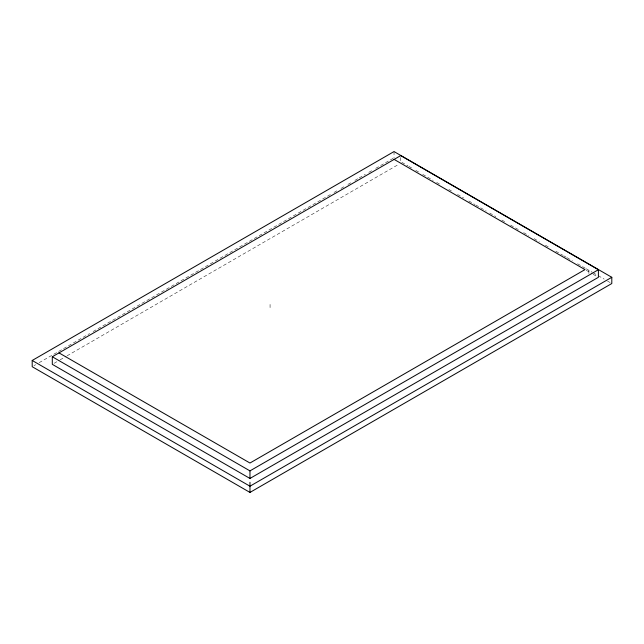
<?xml version="1.0" encoding="UTF-8"?>
<svg xmlns="http://www.w3.org/2000/svg" width="644" height="644" viewBox="0 0 644 644"><rect width="100%" height="100%" fill="white"/><g stroke="black" fill="none" stroke-linecap="round" stroke-linejoin="round"><path stroke-width="0.48" stroke-dasharray="3.22 2.42" d="M33.939 365.695L35.678 364.689M39.155 362.685L89.605 333.56M93.082 331.547L330.533 194.456M334.019 192.451L337.496 190.439M340.974 188.434L344.451 186.422M347.929 184.417L351.415 182.405M354.892 180.4L358.37 178.388M359.239 177.889L365.325 174.371M368.811 172.359L372.288 170.354M375.766 168.342L393.162 158.303M54.048 363.337L59.272 360.318M60.142 359.819L66.235 356.293M67.113 355.794L398.99 164.18M401.864 162.32L407.95 165.838M408.819 166.337L412.297 168.35M415.783 170.354L419.26 172.367M422.738 174.371L433.179 180.4M436.656 182.413L440.134 184.417M448.836 189.441L451.444 190.946M457.538 194.464L463.624 197.982M468.848 200.992L474.934 204.51M475.803 205.009L486.244 211.039M489.722 213.043L495.816 216.561M501.901 220.079L505.379 222.083M510.603 225.102L518.428 229.618M523.653 232.637L528.869 235.648M534.085 238.658L539.31 241.677M545.396 245.187L549.751 247.698M555.836 251.216L562.8 255.233M563.669 255.74L566.277 257.246M567.147 257.745L572.363 260.756M577.588 263.774L585.412 268.29M586.282 268.798L592.287 272.259M593.132 272.75L597.374 275.197M598.228 275.688L604.169 279.118M607.558 281.074L610.101 282.547M586.209 270.263L592.303 273.781M593.172 274.28L596.658 276.292M588.898 270.303L588.898 274.151M400.729 157.49L400.729 161.282M394.031 151.573L394.031 157.796M270.069 304.419L270.069 308.21"/><path stroke-width="0.97" d="M32.2 360.471L394.031 151.573L611.8 277.298L611.8 283.529L249.969 492.427L32.2 366.702L32.2 360.471L249.969 486.204L611.8 277.298M52.301 356.76L400.729 155.598L598.397 269.715L598.397 277.298L249.969 478.46L52.301 364.343L52.301 356.76L249.969 470.885L598.397 269.715M394.031 159.35L585.002 269.603L249.969 463.028L58.998 352.888M249.969 470.885L249.969 478.46M249.969 482.292L249.969 492.427"/></g></svg>
